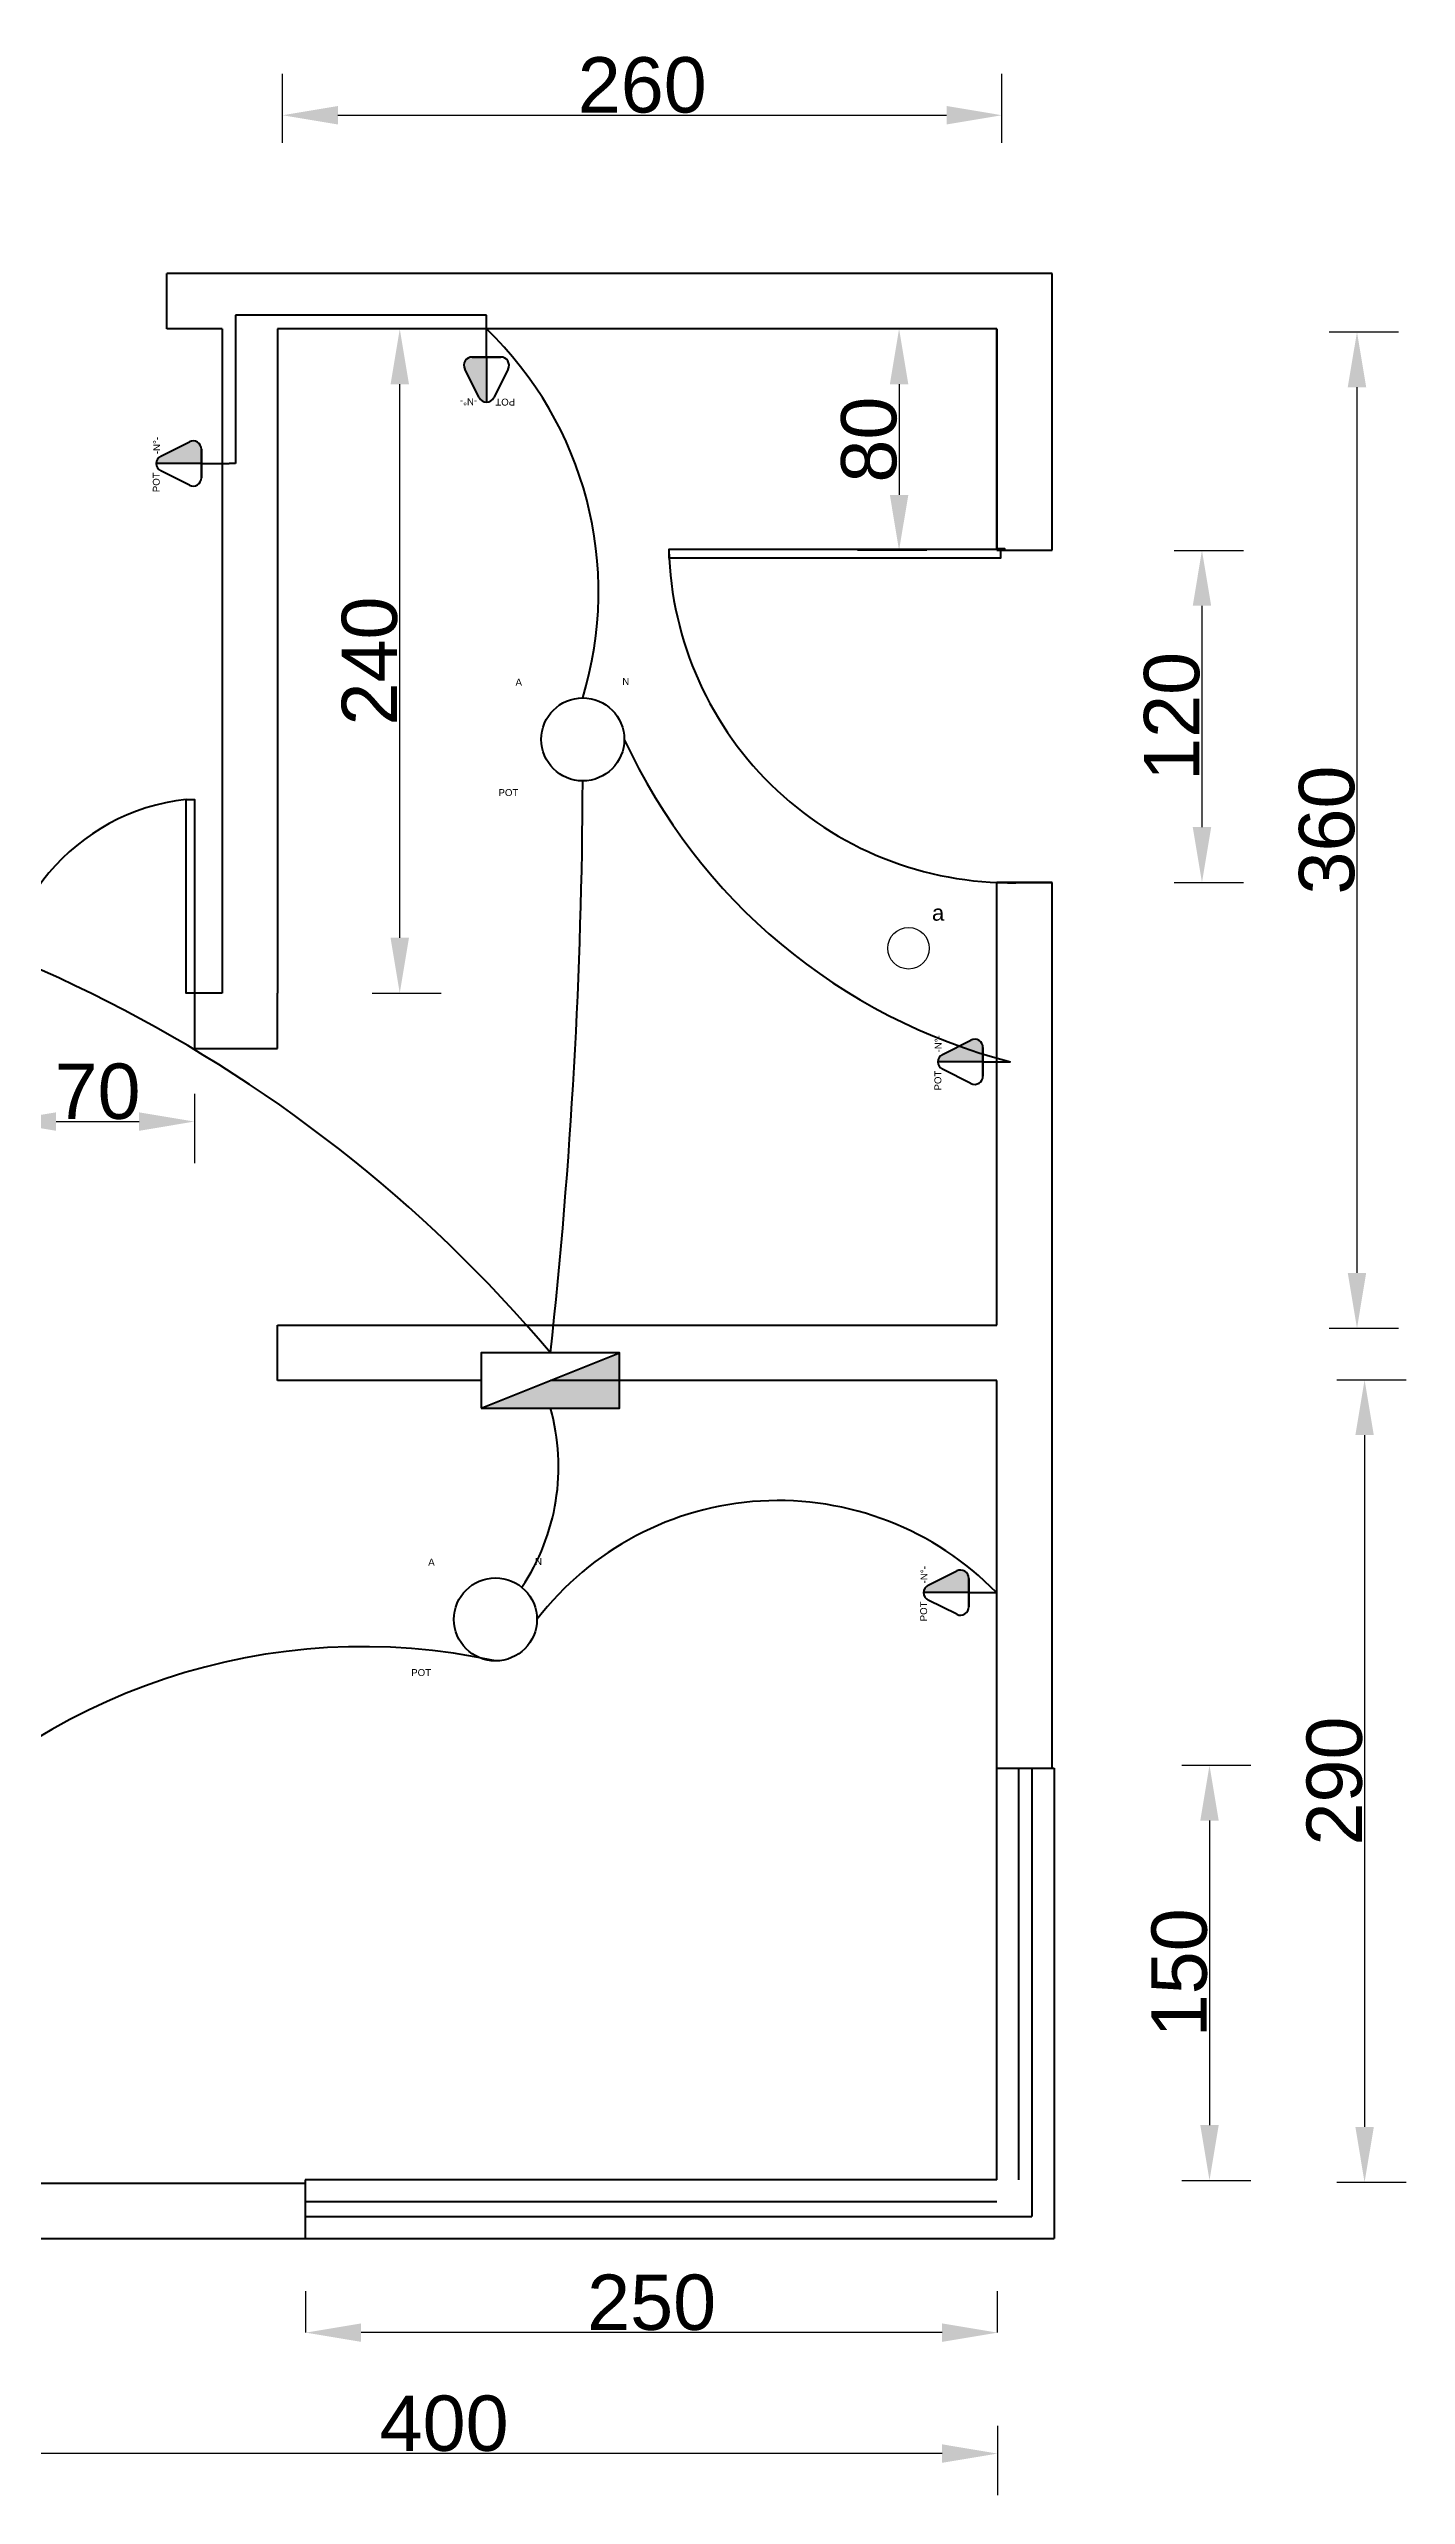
# Model space of a CAD drawing. Header units: centimetres. Extents: x 1677 to 2658, y 1445 to 2369.
# Drawn here: x 2167 to 2658, y 1445 to 2329 of the extents above; entities that cross this region are included whole.
import ezdxf

# ---------------------------------------------------------------- set-up
doc = ezdxf.new("R2010")
doc.units = ezdxf.units.CM
doc.layers.get('0').update_dxf_attribs({"color": 252, "lineweight": 70})
for name, color, linetype, lineweight in [('ELETRODUTO', 2, 'Continuous', 50), ('lampada', 3, 'Continuous', 50), ('Layer1', 4, 'Continuous', 50), ('Layer2', 6, 'Continuous', 70), ('Layer3', 3, 'Continuous', 50), ('Parede', 252, 'Continuous', 70)]:
    doc.layers.add(name, color=color, linetype=linetype, lineweight=lineweight)
doc.styles.get("Standard").update_dxf_attribs({"font": 'arial.ttf'})
doc.dimstyles.new('Copy of ISO-25', dxfattribs={"dimtxt": 20, "dimasz": 20, "dimexe": 15, "dimexo": 15, "dimtad": 1, "dimtoh": 1, "dimtxsty": 'Standard', "dimcen": 3, "dimadec": 0, "dimazin": 0, "dimtfac": 1, "dimtmove": 0, "dimatfit": 3, "dimfxl": 10, "dimfxlon": 1, "dimarcsym": 0})

# ---------------------------------------------------------------- blocks, each defined once
blk = doc.blocks.new('mediacm')
at = {"true_color": 0x000000}
h = blk.add_hatch(color=18, dxfattribs=at)
h.dxf.hatch_style = 1
h.paths.add_polyline_path([(2.68, 19.63, 0.284079), (0, 21.29), (0, 5), (5.15, 5, 0.557537), (7.83, 9.34)])
for p, q in [((-7.83, 9.34), (-2.68, 19.63)), ((0, 5), (0, 21.29)), ((2.68, 19.63), (7.83, 9.34)), ((-5.15, 5), (5.15, 5)), ((5.15, 5), (-5.15, 5)), ((0, 5), (0, -5))]:
    blk.add_line(p, q)
for centre, start, end in [((0, 18.29), 26.56505, 153.43495), ((-5.15, 8), 153.43495, 270), ((5.15, 8), 270, 26.56505)]:
    blk.add_arc(centre, 3, start, end)
at = {"char_height": 2.5, "attachment_point": 1}
for s, insert in [('POT', (-10.37, 22.55)), ('-N°-', (3.36, 22.41))]:
    blk.add_mtext_dynamic_manual_height_columns(s, width=4.5498, gutter_width=12.5, heights=[0], dxfattribs=dict(at, insert=insert))
blk = doc.blocks.new('CIRCULO')
at = {"layer": 'lampada'}
blk.add_circle((0, 15), 15, dxfattribs=at)
at = {"layer": 'lampada', "char_height": 2.5, "attachment_point": 1}
for s, width, insert in [('A', 10.9857, (-24.3, 36.93)), ('N', 10.9857, (14.28, 37.19)), ('POT', 16.3446, (-30.46, -2.97))]:
    blk.add_mtext_dynamic_manual_height_columns(s, width=width, gutter_width=12.5, heights=[0], dxfattribs=dict(at, insert=insert))
blk = doc.blocks.new('fonte')
at = {"layer": 'Defpoints'}
blk.add_circle((0, 7.5), 7.5, dxfattribs=at)
at = {"layer": 'Defpoints', "insert": (8.47, 23.17), "char_height": 5.71, "attachment_point": 1}
blk.add_mtext_dynamic_manual_height_columns('a', width=20.6422, gutter_width=28.57, heights=[0], dxfattribs=at)
blk = doc.blocks.new('*D26')
at = {"layer": 'Defpoints', "color": 0, "transparency": 16777216}
for p in [(2530.03, 2148.08), (2530.03, 2028.08), (2584.18, 2028.08)]:
    blk.add_point(p, dxfattribs=at)
at = {"layer": 'Layer2', "color": 0, "lineweight": -2, "transparency": 16777216}
for p, q in [((2574.18, 2148.08), (2599.18, 2148.08)), ((2584.18, 2128.08), (2584.18, 2048.08)), ((2574.18, 2028.08), (2599.18, 2028.08))]:
    blk.add_line(p, q, dxfattribs=at)
at = {"layer": 'Layer2', "color": 0, "transparency": 16777216}
for points in [[(2580.85, 2128.08), (2587.51, 2128.08), (2584.18, 2148.08)], [(2580.85, 2048.08), (2587.51, 2048.08), (2584.18, 2028.08)]]:
    blk.add_solid(points, dxfattribs=at)
at = {"layer": 'Layer2', "color": 0, "transparency": 16777216, "insert": (2573.34, 2088.08), "char_height": 20, "attachment_point": 5, "rotation": 90}
blk.add_mtext('120', dxfattribs=at)
blk = doc.blocks.new('*D27')
at = {"layer": 'Defpoints', "color": 0, "transparency": 16777216}
for p in [(2537.67, 2227.01), (2537.67, 1867.01), (2640.21, 1867.01)]:
    blk.add_point(p, dxfattribs=at)
at = {"layer": 'Layer2', "color": 0, "lineweight": -2, "transparency": 16777216}
for p, q in [((2630.21, 2227.01), (2655.21, 2227.01)), ((2640.21, 2207.01), (2640.21, 1887.01)), ((2630.21, 1867.01), (2655.21, 1867.01))]:
    blk.add_line(p, q, dxfattribs=at)
at = {"layer": 'Layer2', "color": 0, "transparency": 16777216}
for points in [[(2636.87, 2207.01), (2643.54, 2207.01), (2640.21, 2227.01)], [(2636.87, 1887.01), (2643.54, 1887.01), (2640.21, 1867.01)]]:
    blk.add_solid(points, dxfattribs=at)
at = {"layer": 'Layer2', "color": 0, "transparency": 16777216, "insert": (2629.36, 2047.01), "char_height": 20, "attachment_point": 5, "rotation": 90}
blk.add_mtext('360', dxfattribs=at)
blk = doc.blocks.new('*D28')
at = {"layer": 'Defpoints', "color": 0, "transparency": 16777216}
for p in [(2545.89, 1848.4), (2545.89, 1558.4), (2642.95, 1558.4)]:
    blk.add_point(p, dxfattribs=at)
at = {"layer": 'Layer2', "color": 0, "lineweight": -2, "transparency": 16777216}
for p, q in [((2632.95, 1848.4), (2657.95, 1848.4)), ((2642.95, 1828.4), (2642.95, 1578.4)), ((2632.95, 1558.4), (2657.95, 1558.4))]:
    blk.add_line(p, q, dxfattribs=at)
at = {"layer": 'Layer2', "color": 0, "transparency": 16777216}
for points in [[(2639.62, 1828.4), (2646.29, 1828.4), (2642.95, 1848.4)], [(2639.62, 1578.4), (2646.29, 1578.4), (2642.95, 1558.4)]]:
    blk.add_solid(points, dxfattribs=at)
at = {"layer": 'Layer2', "color": 0, "transparency": 16777216, "insert": (2632.12, 1703.4), "char_height": 20, "attachment_point": 5, "rotation": 90}
blk.add_mtext('290', dxfattribs=at)
blk = doc.blocks.new('*D29')
at = {"layer": 'Defpoints', "color": 0, "transparency": 16777216}
for p in [(2552.72, 1709.11), (2552.72, 1559.11), (2586.9, 1559.11)]:
    blk.add_point(p, dxfattribs=at)
at = {"layer": 'Layer2', "color": 0, "lineweight": -2, "transparency": 16777216}
for p, q in [((2576.9, 1709.11), (2601.9, 1709.11)), ((2586.9, 1689.11), (2586.9, 1579.11)), ((2576.9, 1559.11), (2601.9, 1559.11))]:
    blk.add_line(p, q, dxfattribs=at)
at = {"layer": 'Layer2', "color": 0, "transparency": 16777216}
for points in [[(2583.57, 1689.11), (2590.23, 1689.11), (2586.9, 1709.11)], [(2583.57, 1579.11), (2590.23, 1579.11), (2586.9, 1559.11)]]:
    blk.add_solid(points, dxfattribs=at)
at = {"layer": 'Layer2', "color": 0, "transparency": 16777216, "insert": (2576.06, 1634.11), "char_height": 20, "attachment_point": 5, "rotation": 90}
blk.add_mtext('150', dxfattribs=at)
blk = doc.blocks.new('*D30')
at = {"layer": 'Defpoints', "color": 0, "transparency": 16777216}
for p in [(2260.28, 1504.09), (2260.28, 1504.09), (2510.28, 1504.09)]:
    blk.add_point(p, dxfattribs=at)
at = {"layer": 'Layer2', "color": 0, "lineweight": -2, "transparency": 16777216}
for p, q in [((2260.28, 1504.09), (2260.28, 1519.09)), ((2510.28, 1504.09), (2510.28, 1519.09)), ((2490.28, 1504.09), (2280.28, 1504.09))]:
    blk.add_line(p, q, dxfattribs=at)
at = {"layer": 'Layer2', "color": 0, "transparency": 16777216}
for points in [[(2280.28, 1507.42), (2280.28, 1500.76), (2260.28, 1504.09)], [(2490.28, 1507.42), (2490.28, 1500.76), (2510.28, 1504.09)]]:
    blk.add_solid(points, dxfattribs=at)
at = {"layer": 'Layer2', "color": 0, "transparency": 16777216, "insert": (2385.28, 1514.93), "char_height": 20, "attachment_point": 5}
blk.add_mtext('250', dxfattribs=at)
blk = doc.blocks.new('*D31')
at = {"layer": 'Defpoints', "color": 0, "transparency": 16777216}
for p in [(2110.28, 1511.59), (2510.28, 1511.59), (2110.28, 1460.39)]:
    blk.add_point(p, dxfattribs=at)
at = {"layer": 'Layer2', "color": 0, "lineweight": -2, "transparency": 16777216}
for p, q in [((2110.28, 1470.39), (2110.28, 1445.39)), ((2510.28, 1470.39), (2510.28, 1445.39)), ((2490.28, 1460.39), (2130.28, 1460.39))]:
    blk.add_line(p, q, dxfattribs=at)
at = {"layer": 'Layer2', "color": 0, "transparency": 16777216}
for points in [[(2130.28, 1463.73), (2130.28, 1457.06), (2110.28, 1460.39)], [(2490.28, 1463.73), (2490.28, 1457.06), (2510.28, 1460.39)]]:
    blk.add_solid(points, dxfattribs=at)
at = {"layer": 'Layer2', "color": 0, "transparency": 16777216, "insert": (2310.28, 1471.23), "char_height": 20, "attachment_point": 5}
blk.add_mtext('400', dxfattribs=at)
blk = doc.blocks.new('*D34')
at = {"layer": 'Defpoints', "color": 0, "transparency": 16777216}
for p in [(2150.03, 1968.08), (2220.03, 1968.08), (2220.03, 1941.68)]:
    blk.add_point(p, dxfattribs=at)
at = {"layer": 'Layer2', "color": 0, "lineweight": -2, "transparency": 16777216}
for p, q in [((2150.03, 1951.68), (2150.03, 1926.68)), ((2220.03, 1951.68), (2220.03, 1926.68)), ((2170.03, 1941.68), (2200.03, 1941.68))]:
    blk.add_line(p, q, dxfattribs=at)
at = {"layer": 'Layer2', "color": 0, "transparency": 16777216}
for points in [[(2170.03, 1945.01), (2170.03, 1938.34), (2150.03, 1941.68)], [(2200.03, 1945.01), (2200.03, 1938.34), (2220.03, 1941.68)]]:
    blk.add_solid(points, dxfattribs=at)
at = {"layer": 'Layer2', "color": 0, "transparency": 16777216, "insert": (2185.03, 1952.51), "char_height": 20, "attachment_point": 5}
blk.add_mtext('70', dxfattribs=at)
blk = doc.blocks.new('*D38')
at = {"layer": 'Defpoints', "color": 0, "transparency": 16777216}
for p in [(2250.03, 2228.08), (2294.25, 2228.08), (2250.03, 1988.08)]:
    blk.add_point(p, dxfattribs=at)
at = {"layer": 'Layer2', "color": 0, "lineweight": -2, "transparency": 16777216}
for p, q in [((2284.25, 2228.08), (2309.25, 2228.08)), ((2294.25, 2008.08), (2294.25, 2208.08)), ((2284.25, 1988.08), (2309.25, 1988.08))]:
    blk.add_line(p, q, dxfattribs=at)
at = {"layer": 'Layer2', "color": 0, "transparency": 16777216}
for points in [[(2290.92, 2208.08), (2297.58, 2208.08), (2294.25, 2228.08)], [(2290.92, 2008.08), (2297.58, 2008.08), (2294.25, 1988.08)]]:
    blk.add_solid(points, dxfattribs=at)
at = {"layer": 'Layer2', "color": 0, "transparency": 16777216, "insert": (2283.41, 2108.08), "char_height": 20, "attachment_point": 5, "rotation": 90}
blk.add_mtext('240', dxfattribs=at)
blk = doc.blocks.new('*D39')
at = {"layer": 'Defpoints', "color": 0, "transparency": 16777216}
for p in [(2510.03, 2228.08), (2474.71, 2148.08), (2510.03, 2148.08)]:
    blk.add_point(p, dxfattribs=at)
at = {"layer": 'Layer2', "color": 0, "lineweight": -2, "transparency": 16777216}
for p, q in [((2484.71, 2228.08), (2459.71, 2228.08)), ((2474.71, 2208.08), (2474.71, 2168.08)), ((2484.71, 2148.08), (2459.71, 2148.08))]:
    blk.add_line(p, q, dxfattribs=at)
at = {"layer": 'Layer2', "color": 0, "transparency": 16777216}
for points in [[(2471.38, 2208.08), (2478.05, 2208.08), (2474.71, 2228.08)], [(2471.38, 2168.08), (2478.05, 2168.08), (2474.71, 2148.08)]]:
    blk.add_solid(points, dxfattribs=at)
at = {"layer": 'Layer2', "color": 0, "transparency": 16777216, "insert": (2463.88, 2188.08), "char_height": 20, "attachment_point": 5, "rotation": 90}
blk.add_mtext('80', dxfattribs=at)
blk = doc.blocks.new('*D42')
at = {"layer": 'Defpoints', "color": 0, "transparency": 16777216}
for p in [(2511.89, 2305.29), (2251.89, 2264.33), (2511.89, 2264.33)]:
    blk.add_point(p, dxfattribs=at)
at = {"layer": 'Layer2', "color": 0, "lineweight": -2, "transparency": 16777216}
for p, q in [((2251.89, 2295.29), (2251.89, 2320.29)), ((2511.89, 2295.29), (2511.89, 2320.29)), ((2271.89, 2305.29), (2491.89, 2305.29))]:
    blk.add_line(p, q, dxfattribs=at)
at = {"layer": 'Layer2', "color": 0, "transparency": 16777216}
for points in [[(2271.89, 2308.63), (2271.89, 2301.96), (2251.89, 2305.29)], [(2491.89, 2308.63), (2491.89, 2301.96), (2511.89, 2305.29)]]:
    blk.add_solid(points, dxfattribs=at)
at = {"layer": 'Layer2', "color": 0, "transparency": 16777216, "insert": (2381.89, 2316.13), "char_height": 20, "attachment_point": 5}
blk.add_mtext('260', dxfattribs=at)

msp = doc.modelspace()

# ---------------------------------------------------------------- hatches: boundary and pattern name
at = {"layer": 'Layer3', "true_color": 0x000000}
h = msp.add_hatch(color=18, dxfattribs=at)
h.dxf.hatch_style = 1
h.paths.add_polyline_path([(2323.723, 1838.082), (2373.723, 1838.082), (2373.723, 1858.082)])

# ---------------------------------------------------------------- linework, layer by layer
for p, q in [((2530.03, 2248.082), (2210.03, 2248.082)), ((2530.03, 2148.082), (2530.03, 2248.082)), ((2230.03, 2228.082), (2210.03, 2228.082)), ((2510.03, 2228.082), (2250.03, 2228.082)), ((2510.03, 2148.082), (2510.03, 2228.082)), ((2510.03, 1868.082), (2510.03, 2028.082)), ((2530.03, 1708.082), (2530.03, 2028.082)), ((2510.03, 1708.082), (2510.03, 1848.082)), ((2110.03, 1558.082), (2260.03, 1558.082)), ((1750.03, 1538.082), (2260.03, 1538.082))]:
    msp.add_line(p, q)
at = {"layer": 'ELETRODUTO'}
for p, q in [((2325.589, 2233.082), (2234.892, 2233.082)), ((2234.892, 2233.082), (2234.892, 2179.452)), ((2325.589, 2228.082), (2325.589, 2233.082)), ((2234.892, 2179.452), (2232.547, 2179.452))]:
    msp.add_line(p, q, dxfattribs=at)
for centre, radius, start, end in [((2234.355, 2133.072), 131.721, 343.097512, 46.161432), ((2567.747, 2168.415), 211.802, 204.740325, 255.5877), ((390.176, 2072.275), 1970.224, 353.758749, 359.781893), ((1956.323, 1527.621), 513.012, 40.102562, 87.486998), ((2273.51, 1816.958), 78.123, 326.112752, 15.68758), ((2431.046, 1694.732), 110.017, 44.225892, 142.432979), ((2280.922, 1526.095), 225.856, 77.750236, 139.168891)]:
    msp.add_arc(centre, radius, start, end, dxfattribs=at)
at = {"layer": 'Layer1'}
for p, q in [((2510.03, 2148.082), (2530.03, 2148.082)), ((2530.03, 2028.082), (2510.03, 2028.082)), ((2510.03, 1559.348), (2510.03, 1708.082)), ((2510.03, 1708.082), (2530.716, 1708.082)), ((2510.03, 1559.348), (2510.03, 1708.082)), ((2510.03, 1559.348), (2510.03, 1708.082)), ((2518.03, 1559.348), (2518.03, 1708.082)), ((2522.716, 1708.082), (2522.716, 1559.348)), ((2530.716, 1708.082), (2530.716, 1559.348)), ((2510.03, 1559.348), (2260.03, 1559.348)), ((2260.03, 1559.348), (2260.03, 1538.082)), ((2522.716, 1559.348), (2522.716, 1546.082)), ((2530.716, 1559.348), (2530.716, 1538.082)), ((2510.03, 1551.348), (2260.03, 1551.348)), ((2260.03, 1546.082), (2522.716, 1546.082)), ((2260.03, 1538.082), (2530.716, 1538.082))]:
    msp.add_line(p, q, dxfattribs=at)
for points in [[(2511.506, 2148.353), (2391.506, 2148.353), (2391.506, 2145.353), (2511.506, 2145.353)], [(2510.03, 2148.082), (2512.981, 2148.082), (2512.981, 2148.623), (2510.03, 2148.623)], [(2220.03, 1988.082), (2217.03, 1988.082), (2217.03, 2058.082), (2220.03, 2058.082)]]:
    msp.add_lwpolyline(points, close=True, dxfattribs=at)
for centre, radius, start, end in [((2515.03, 2151.547), 123.566, 181.481173, 272.319063), ((2225.321, 1983.082), 75.457, 96.308278, 183.799374)]:
    msp.add_arc(centre, radius, start, end, dxfattribs=at)
at = {"layer": 'Layer3'}
msp.add_line((2323.723, 1838.082), (2373.723, 1858.082), dxfattribs=at)
msp.add_lwpolyline([(2323.723, 1838.082), (2373.723, 1838.082), (2373.723, 1858.082), (2323.723, 1858.082)], close=True, dxfattribs=at)
at = {"layer": 'Parede'}
for p, q in [((2210.03, 2228.082), (2210.03, 2248.082)), ((2230.03, 2228.082), (2210.03, 2228.082)), ((2230.03, 2228.082), (2210.03, 2228.082)), ((2230.03, 2228.082), (2230.03, 1988.082)), ((2510.03, 2228.082), (2250.03, 2228.082)), ((2250.03, 2228.082), (2250.03, 1988.082)), ((2510.03, 2228.082), (2510.03, 2148.082)), ((2510.03, 2148.082), (2530.03, 2148.082)), ((2510.03, 2028.082), (2530.03, 2028.082)), ((2230.03, 1988.082), (2220.03, 1988.082)), ((2220.03, 1988.082), (2220.03, 1968.082)), ((2250.03, 1968.082), (2250.03, 1988.082)), ((2220.03, 1968.082), (2250.03, 1968.082)), ((2250.03, 1848.082), (2250.03, 1868.082)), ((2250.03, 1868.082), (2510.03, 1868.082)), ((2323.723, 1848.082), (2250.03, 1848.082)), ((2510.03, 1848.082), (2348.723, 1848.082)), ((2510.03, 1708.082), (2510.03, 1848.082)), ((2510.03, 1708.082), (2530.03, 1708.082)), ((2110.03, 1558.082), (2260.03, 1558.082)), ((2260.03, 1558.082), (2260.03, 1538.082))]:
    msp.add_line(p, q, dxfattribs=at)

# ---------------------------------------------------------------- block references
at = {"layer": 'lampada'}
for p, rotation in [((2325.589, 2222.936), 180), ((2227.547, 2179.452), 89.99999999999342), ((2510.03, 1963.279), 90)]:
    msp.add_blockref('mediacm', p, dxfattribs=dict(at, rotation=rotation))
for name, p in [('CIRCULO', (2360.386, 2064.775)), ('fonte', (2478.123, 1996.797)), ('CIRCULO', (2328.842, 1746.808))]:
    msp.add_blockref(name, p, dxfattribs=at)
at = {"layer": 'Layer1', "rotation": 89.99999999999999}
msp.add_blockref('mediacm', (2504.884, 1771.468), dxfattribs=at)

# ---------------------------------------------------------------- dimensions: what is measured, and where the dimension line sits
at = {"layer": 'Layer2'}
for base, p1, p2, picture, middle in [((2511.892, 2305.293), (2251.892, 2264.326), (2511.892, 2264.326), '*D42', (2381.892, 2316.129)), ((2220.03, 1941.675), (2150.03, 1968.082), (2220.03, 1968.082), '*D34', (2185.03, 1952.512)), ((2260.281, 1504.091), (2510.281, 1504.091), (2260.281, 1504.091), '*D30', (2385.281, 1514.928)), ((2110.281, 1460.393), (2510.281, 1511.591), (2110.281, 1511.591), '*D31', (2310.281, 1471.23))]:
    dim = msp.add_linear_dim(base=base, p1=p1, p2=p2, dimstyle='Copy of ISO-25', dxfattribs=at)
    dim.commit()
    dim.dimension.update_dxf_attribs({"geometry": picture, "text_midpoint": middle})
for base, p1, p2, picture, middle in [((2294.251, 2228.082), (2250.03, 1988.082), (2250.03, 2228.082), '*D38', (2283.414, 2108.082)), ((2474.714, 2148.082), (2510.03, 2228.082), (2510.03, 2148.082), '*D39', (2463.878, 2188.082)), ((2640.207, 1867.009), (2537.671, 2227.009), (2537.671, 1867.009), '*D27', (2629.364, 2047.009)), ((2584.181, 2028.082), (2530.03, 2148.082), (2530.03, 2028.082), '*D26', (2573.344, 2088.082)), ((2642.953, 1558.401), (2545.886, 1848.401), (2545.886, 1558.401), '*D28', (2632.117, 1703.401)), ((2586.9, 1559.114), (2552.721, 1709.114), (2552.721, 1559.114), '*D29', (2576.064, 1634.114))]:
    dim = msp.add_linear_dim(base=base, p1=p1, p2=p2, angle=90, dimstyle='Copy of ISO-25', dxfattribs=at)
    dim.commit()
    dim.dimension.update_dxf_attribs({"geometry": picture, "text_midpoint": middle})

doc.saveas('drawing.dxf')
